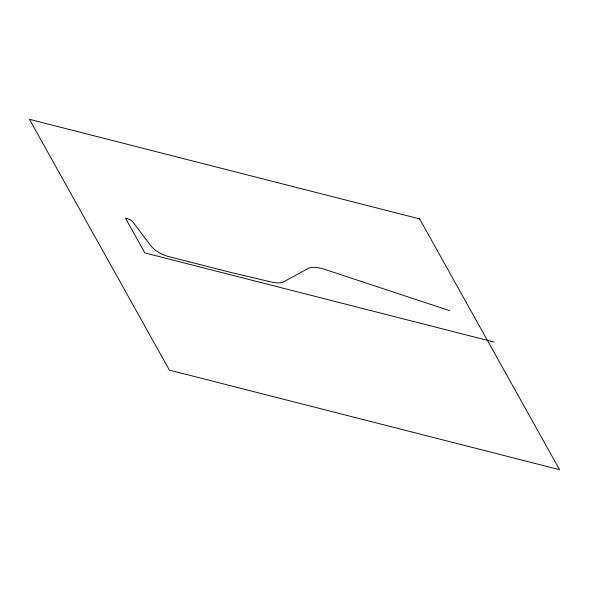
<?xml version="1.0" encoding="UTF-8"?>
<svg xmlns="http://www.w3.org/2000/svg" width="589" height="589" viewBox="0 0 589 589"><rect width="100%" height="100%" fill="white"/><g stroke="black" fill="none" stroke-linecap="round" stroke-linejoin="round"><path stroke-width="0.88" d="M494.267 342.099L144.85 252.909L125.45 218.144L127.246 218.6A5.264 2.091 28.1 0 1 133.018 222.156L150.784 245.709A15.785 6.273 28.1 0 0 166.282 255.847A26.314 10.447 28.1 0 0 169.293 256.723L229.725 272.147A26.314 10.447 28.1 0 0 230.461 272.332L271.271 281.991A26.314 10.447 28.1 0 0 283.751 281.778L308.209 268.437A26.314 10.447 28.1 0 1 324.672 269.35L449.79 310.705M419.633 218.902L29.45 119.309L169.367 370.098L559.55 469.691L419.633 218.902"/></g></svg>
